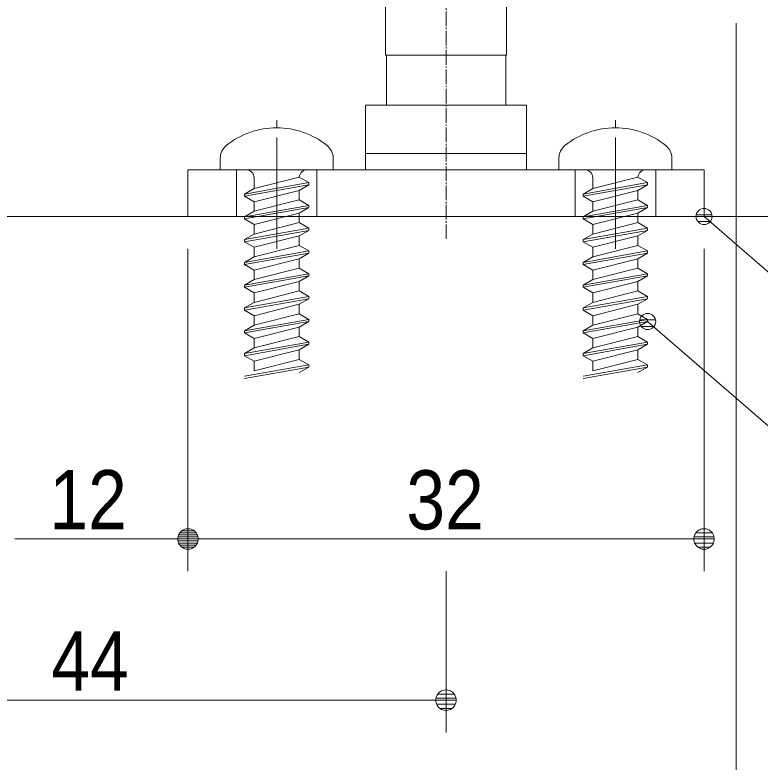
# Model space of a CAD drawing. Units: millimetres, scale not verified, with parts at other scales. Extents: x -6062 to 6062, y -3045 to 3045.
# Drawn here: x 1101.4 to 1563.4, y -2338.4 to -1875 of the extents above; entities that cross this region are included whole.
import ezdxf
from ezdxf.enums import TextEntityAlignment as Align

# ---------------------------------------------------------------- set-up
doc = ezdxf.new("R2010")
doc.units = ezdxf.units.MM
doc.header["$LTSCALE"] = 20
doc.linetypes.add('CHAIN2', pattern=[12, 9, -1, 1, -1])
for name, color, linetype, lineweight in [('0-0_2寸法-1', 7, 'Continuous', 9), ('0-1_0', 7, 'Continuous', 9), ('0-3_2寸法-3', 7, 'Continuous', 9), ('0-4_3一般', 7, 'Continuous', 9)]:
    doc.layers.add(name, color=color, linetype=linetype, lineweight=lineweight)
doc.styles.add('ＭＳ Ｐゴシック', font='')
doc.styles.get('ＭＳ Ｐゴシック').set_extended_font_data('MS PGothic')

# ---------------------------------------------------------------- blocks, each defined once
blk = doc.blocks.new('_Dot')
at = {"layer": '0-1_0'}
for p, q in [((-10, 0), (-20, 0)), ((9.78, 2), (-9.78, 2)), ((7.99, 6), (-7.99, 6)), ((9.16, -3.98), (-9.16, -3.98)), ((6, -7.98), (-6, -7.98))]:
    blk.add_line(p, q, dxfattribs=at)
for points in [[(10, 0), (9.92, 1.25), (9.69, 2.49), (9.3, 3.68), (8.76, 4.82), (8.09, 5.88), (7.29, 6.85), (6.37, 7.71), (5.36, 8.44), (4.26, 9.05), (3.09, 9.51), (1.87, 9.82), (0.63, 9.98), (-0.63, 9.98), (-1.87, 9.82), (-3.09, 9.51), (-4.26, 9.05), (-5.36, 8.44), (-6.37, 7.71), (-7.29, 6.85), (-8.09, 5.88), (-8.76, 4.82), (-9.3, 3.68), (-9.69, 2.49), (-9.92, 1.25), (-10, 0), (0, 0)], [(-10, 0), (-9.92, -1.25), (-9.69, -2.49), (-9.3, -3.68), (-8.76, -4.82), (-8.09, -5.88), (-7.29, -6.85), (-6.37, -7.71), (-5.36, -8.44), (-4.26, -9.05), (-3.09, -9.51), (-1.87, -9.82), (-0.63, -9.98), (0.63, -9.98), (1.87, -9.82), (3.09, -9.51), (4.26, -9.05), (5.36, -8.44), (6.37, -7.71), (7.29, -6.85), (8.09, -5.88), (8.76, -4.82), (9.3, -3.68), (9.69, -2.49), (9.92, -1.25), (10, 0), (0, 0)]]:
    blk.add_lwpolyline(points, close=True, dxfattribs=at)
blk = doc.blocks.new('グループ-58')
at = {"layer": '0-4_3一般'}
blk.add_line((43523.7, -40000), (73923.7, -40000), dxfattribs=at)
blk = doc.blocks.new('グループ-61')
at = {"layer": '0-4_3一般'}
for p, q in [((65223.7, -38900), (65223.7, -38803.3)), ((64523.7, -39420), (64523.7, -39275.5)), ((64843.7, -39420), (64523.7, -39420)), ((65603.7, -39420), (64843.7, -39420)), ((65503.7, -39510.7), (64943.7, -39652.1)), ((64943.7, -39652.1), (64943.7, -39520)), ((65504.1, -39511), (65503.7, -39510.7)), ((65623.7, -39580), (65504.1, -39511)), ((64823.7, -39748), (65623.7, -39606.7)), ((64943.7, -39652.1), (64823.7, -39721.3)), ((65623.7, -39606.7), (65503.7, -39675.9)), ((65623.7, -39580), (65623.7, -39606.7)), ((65503.7, -39793.4), (65503.7, -39675.9)), ((64943.7, -39934.7), (64943.7, -39817.3)), ((65623.7, -39862.7), (64823.7, -40004)), ((64943.7, -39934.7), (64823.7, -40004)), ((65623.7, -39862.7), (65623.7, -39889.3)), ((64823.7, -40004), (64823.7, -40030.7)), ((64823.7, -40030.7), (64943.7, -40099.9)), ((64943.7, -40099.9), (65503.7, -39958.6)), ((65503.7, -40076.1), (65503.7, -39958.6)), ((65503.7, -40076.1), (64943.7, -40217.4)), ((64943.7, -40217.4), (64943.7, -40099.9)), ((65623.7, -40145.3), (65503.7, -40076.1)), ((64823.7, -40313.3), (65623.7, -40172)), ((64943.7, -40217.4), (64823.7, -40286.7)), ((65623.7, -40172), (65503.7, -40241.3)), ((65623.7, -40145.3), (65623.7, -40172)), ((65503.7, -40358.7), (65503.7, -40241.3)), ((64943.7, -40500.1), (64943.7, -40382.6)), ((65623.7, -40428), (64823.7, -40569.3)), ((65623.7, -40428), (65623.7, -40454.7)), ((64943.7, -40500.1), (64823.7, -40569.3)), ((64823.7, -40569.3), (64823.7, -40596)), ((64943.7, -40665.3), (65503.7, -40523.9)), ((65503.7, -40641.4), (65503.7, -40523.9)), ((64823.7, -40596), (64943.7, -40665.3)), ((65503.7, -40641.4), (64943.7, -40782.7)), ((64943.7, -40782.7), (64943.7, -40665.3)), ((65623.7, -40710.7), (65503.7, -40641.4)), ((64823.7, -40878.7), (65623.7, -40737.3)), ((65623.7, -40737.3), (65503.7, -40806.6)), ((65623.7, -40710.7), (65623.7, -40737.3)), ((64943.7, -40782.7), (64823.7, -40852)), ((65503.7, -40924.1), (65503.7, -40806.6)), ((64943.7, -41065.4), (64943.7, -40947.9)), ((65623.7, -40993.3), (64823.7, -41134.7)), ((65623.7, -40993.3), (65623.7, -41020)), ((64943.7, -41065.4), (64823.7, -41134.7)), ((64823.7, -41134.7), (64823.7, -41161.3)), ((64943.7, -41230.6), (65503.7, -41089.3)), ((65503.7, -41206.7), (65503.7, -41089.3)), ((64823.7, -41161.3), (64943.7, -41230.6)), ((65623.7, -41276), (65503.7, -41206.7)), ((65623.7, -41276), (64823.7, -41417.3)), ((64823.7, -41444), (65623.7, -41302.7)), ((64823.7, -41444), (65623.7, -41302.7)), ((65623.7, -41302.7), (65503.7, -41371.9)), ((65623.7, -41302.7), (65503.7, -41371.9)), ((65623.7, -41302.7), (65503.7, -41371.9)), ((65623.7, -41276), (65623.7, -41302.7)), ((64943.7, -41348.1), (64823.7, -41417.3)), ((64823.7, -41417.3), (64823.7, -41444)), ((65503.7, -41489.4), (65503.7, -41371.9)), ((65503.7, -41489.4), (64943.7, -41630.7)), ((64943.7, -41630.7), (64943.7, -41513.3)), ((65623.7, -41558.7), (65503.7, -41489.4)), ((65623.7, -41558.7), (64823.7, -41700)), ((65623.7, -41585.3), (65503.7, -41654.6)), ((65623.7, -41585.3), (65503.7, -41654.6)), ((65623.7, -41585.3), (65503.7, -41654.6)), ((65623.7, -41558.7), (65623.7, -41585.3)), ((65623.7, -41558.7), (65623.7, -41585.3)), ((64943.7, -41630.7), (64823.7, -41700)), ((64823.7, -41700), (64823.7, -41726.7)), ((64943.7, -41795.9), (65503.7, -41654.6)), ((65503.7, -41772.1), (65503.7, -41654.6)), ((64823.7, -41726.7), (64943.7, -41795.9)), ((65503.7, -41772.1), (64943.7, -41913.4)), ((64943.7, -41913.4), (64943.7, -41795.9)), ((65623.7, -41841.3), (65503.7, -41772.1)), ((65623.7, -41841.3), (64823.7, -41982.7)), ((64823.7, -42009.3), (65623.7, -41868)), ((65623.7, -41868), (65503.7, -41937.3)), ((65623.7, -41841.3), (65623.7, -41868))]:
    blk.add_line(p, q, dxfattribs=at)
for points in [[(65923.7, -39275.5), (65923.7, -39420), (65603.7, -39420)], [(65623.7, -39580), (64823.7, -39721.3), (64823.7, -39748)], [(64823.7, -39748), (64943.7, -39817.3), (65503.7, -39675.9)], [(65623.7, -39862.7), (65503.7, -39793.4), (64943.7, -39934.7)], [(64823.7, -40030.7), (65623.7, -39889.3), (65503.7, -39958.6)], [(65623.7, -40145.3), (64823.7, -40286.7), (64823.7, -40313.3)], [(64823.7, -40313.3), (64943.7, -40382.6), (65503.7, -40241.3)], [(65623.7, -40428), (65503.7, -40358.7), (64943.7, -40500.1)], [(64823.7, -40596), (65623.7, -40454.7), (65503.7, -40523.9)], [(65623.7, -40710.7), (64823.7, -40852), (64823.7, -40878.7)], [(64823.7, -40878.7), (64943.7, -40947.9), (65503.7, -40806.6)], [(65623.7, -40993.3), (65503.7, -40924.1), (64943.7, -41065.4)], [(64823.7, -41161.3), (65623.7, -41020), (65503.7, -41089.3)], [(65503.7, -41206.7), (64943.7, -41348.1), (64943.7, -41230.6)], [(64823.7, -41444), (64943.7, -41513.3), (65503.7, -41371.9)], [(64823.7, -41726.7), (65623.7, -41585.3), (65503.7, -41654.6)], [(64823.7, -41726.7), (65623.7, -41585.3), (65503.7, -41654.6)], [(65623.7, -41558.7), (65623.7, -41585.3), (65503.7, -41654.6)]]:
    blk.add_lwpolyline(points, dxfattribs=at)
for centre, radius, start, end in [((65223.7, -39900), 1000, 90, 109.34109), ((65223.7, -39900), 1000, 70.65891, 90), ((65223.7, -39900), 1000, 109.34109, 128.68219), ((65223.7, -39900), 1000, 51.31781, 70.65891), ((64723.7, -39275.5), 200, 154.34109, 180), ((64723.7, -39275.5), 200, 128.68219, 154.34109), ((65723.7, -39275.5), 200, 25.65891, 51.31781), ((65723.7, -39275.5), 200, 0, 25.65891), ((64843.7, -39520), 100, 45, 90), ((64843.7, -39520), 100, 0, 45), ((65603.7, -39520), 100, 132.40515, 174.8103), ((65603.7, -39520), 100, 90, 132.40515)]:
    blk.add_arc(centre, radius, start, end, dxfattribs=at)
blk = doc.blocks.new('グループ-62')
at = {"layer": '0-4_3一般'}
for p, q in [((61023.7, -38900), (61023.7, -38803.3)), ((60323.7, -39420), (60323.7, -39275.5)), ((61723.7, -39275.5), (61723.7, -39420)), ((61723.7, -39420), (61403.7, -39420)), ((61303.7, -39510.7), (60743.7, -39652.1)), ((60743.7, -39652.1), (60743.7, -39520)), ((61304.1, -39511), (61303.7, -39510.7)), ((61423.7, -39580), (61304.1, -39511)), ((61423.7, -39580), (60623.7, -39721.3)), ((60743.7, -39652.1), (60623.7, -39721.3)), ((61423.7, -39580), (61423.7, -39606.7)), ((60623.7, -39721.3), (60623.7, -39748)), ((60623.7, -39748), (60743.7, -39817.3)), ((60743.7, -39817.3), (61303.7, -39675.9)), ((61303.7, -39793.4), (61303.7, -39675.9)), ((61303.7, -39793.4), (60743.7, -39934.7)), ((60743.7, -39934.7), (60743.7, -39817.3)), ((61423.7, -39862.7), (61303.7, -39793.4)), ((60623.7, -40030.7), (61423.7, -39889.3)), ((60743.7, -39934.7), (60623.7, -40004)), ((61423.7, -39889.3), (61303.7, -39958.6)), ((61423.7, -39862.7), (61423.7, -39889.3)), ((61303.7, -40076.1), (61303.7, -39958.6)), ((60743.7, -40217.4), (60743.7, -40099.9)), ((61423.7, -40145.3), (60623.7, -40286.7)), ((60743.7, -40217.4), (60623.7, -40286.7)), ((61423.7, -40145.3), (61423.7, -40172)), ((60623.7, -40286.7), (60623.7, -40313.3)), ((60623.7, -40313.3), (60743.7, -40382.6)), ((60743.7, -40382.6), (61303.7, -40241.3)), ((61303.7, -40358.7), (61303.7, -40241.3)), ((61303.7, -40358.7), (60743.7, -40500.1)), ((60743.7, -40500.1), (60743.7, -40382.6)), ((61423.7, -40428), (61303.7, -40358.7)), ((60623.7, -40596), (61423.7, -40454.7)), ((61423.7, -40454.7), (61303.7, -40523.9)), ((61423.7, -40428), (61423.7, -40454.7)), ((60743.7, -40500.1), (60623.7, -40569.3)), ((61303.7, -40641.4), (61303.7, -40523.9)), ((60743.7, -40782.7), (60743.7, -40665.3)), ((61423.7, -40710.7), (60623.7, -40852)), ((61423.7, -40710.7), (61423.7, -40737.3)), ((60743.7, -40782.7), (60623.7, -40852)), ((60623.7, -40852), (60623.7, -40878.7)), ((60743.7, -40947.9), (61303.7, -40806.6)), ((61303.7, -40924.1), (61303.7, -40806.6)), ((60623.7, -40878.7), (60743.7, -40947.9)), ((61303.7, -40924.1), (60743.7, -41065.4)), ((60743.7, -41065.4), (60743.7, -40947.9)), ((61423.7, -40993.3), (61303.7, -40924.1)), ((60623.7, -41161.3), (61423.7, -41020)), ((61423.7, -41020), (61303.7, -41089.3)), ((61423.7, -40993.3), (61423.7, -41020)), ((60743.7, -41065.4), (60623.7, -41134.7)), ((61303.7, -41206.7), (61303.7, -41089.3)), ((61303.7, -41206.7), (60743.7, -41348.1)), ((60743.7, -41348.1), (60743.7, -41230.6)), ((61423.7, -41276), (61303.7, -41206.7)), ((61423.7, -41276), (60623.7, -41417.3)), ((61423.7, -41302.7), (61303.7, -41371.9)), ((61423.7, -41276), (61423.7, -41302.7)), ((60743.7, -41348.1), (60623.7, -41417.3)), ((60743.7, -41513.3), (61303.7, -41371.9)), ((61303.7, -41489.4), (61303.7, -41371.9)), ((60623.7, -41444), (60743.7, -41513.3)), ((61423.7, -41558.7), (61303.7, -41489.4)), ((60623.7, -41726.7), (61423.7, -41585.3)), ((60623.7, -41726.7), (61423.7, -41585.3)), ((61423.7, -41585.3), (61303.7, -41654.6)), ((61423.7, -41585.3), (61303.7, -41654.6)), ((61423.7, -41585.3), (61303.7, -41654.6)), ((61423.7, -41585.3), (61303.7, -41654.6)), ((61423.7, -41585.3), (61303.7, -41654.6)), ((61423.7, -41585.3), (61303.7, -41654.6)), ((61423.7, -41558.7), (61423.7, -41585.3)), ((61423.7, -41558.7), (61423.7, -41585.3)), ((61423.7, -41558.7), (61423.7, -41585.3)), ((60743.7, -41630.7), (60623.7, -41700)), ((61303.7, -41772.1), (61303.7, -41654.6)), ((61423.7, -41841.3), (60623.7, -41982.7)), ((61423.7, -41841.3), (61423.7, -41868))]:
    blk.add_line(p, q, dxfattribs=at)
for points in [[(61403.7, -39420), (60643.7, -39420), (60323.7, -39420)], [(60623.7, -39748), (61423.7, -39606.7), (61303.7, -39675.9)], [(61423.7, -39862.7), (60623.7, -40004), (60623.7, -40030.7)], [(60623.7, -40030.7), (60743.7, -40099.9), (61303.7, -39958.6)], [(61423.7, -40145.3), (61303.7, -40076.1), (60743.7, -40217.4)], [(60623.7, -40313.3), (61423.7, -40172), (61303.7, -40241.3)], [(61423.7, -40428), (60623.7, -40569.3), (60623.7, -40596)], [(60623.7, -40596), (60743.7, -40665.3), (61303.7, -40523.9)], [(61423.7, -40710.7), (61303.7, -40641.4), (60743.7, -40782.7)], [(60623.7, -40878.7), (61423.7, -40737.3), (61303.7, -40806.6)], [(61423.7, -40993.3), (60623.7, -41134.7), (60623.7, -41161.3)], [(60623.7, -41161.3), (60743.7, -41230.6), (61303.7, -41089.3)], [(60623.7, -41444), (61423.7, -41302.7), (61303.7, -41371.9)], [(60623.7, -41417.3), (60623.7, -41444), (61423.7, -41302.7), (61303.7, -41371.9)], [(61303.7, -41489.4), (60743.7, -41630.7), (60743.7, -41513.3)], [(61423.7, -41558.7), (60623.7, -41700), (60623.7, -41726.7)], [(60623.7, -41726.7), (60743.7, -41795.9), (61303.7, -41654.6)], [(61423.7, -41841.3), (61303.7, -41772.1), (60743.7, -41913.4), (60743.7, -41795.9)], [(60623.7, -42009.3), (61423.7, -41868), (61303.7, -41937.3)]]:
    blk.add_lwpolyline(points, dxfattribs=at)
for centre, radius, start, end in [((61023.7, -39900), 1000, 90, 109.34109), ((61023.7, -39900), 1000, 70.65891, 90), ((61023.7, -39900), 1000, 109.34109, 128.68219), ((61023.7, -39900), 1000, 51.31781, 70.65891), ((60523.7, -39275.5), 200, 154.34109, 180), ((60523.7, -39275.5), 200, 128.68219, 154.34109), ((61523.7, -39275.5), 200, 25.65891, 51.31781), ((61523.7, -39275.5), 200, 0, 25.65891), ((60643.7, -39520), 100, 45, 90), ((60643.7, -39520), 100, 0, 45), ((61403.7, -39520), 100, 132.40515, 174.8103), ((61403.7, -39520), 100, 90, 132.40515)]:
    blk.add_arc(centre, radius, start, end, dxfattribs=at)
blk = doc.blocks.new('グループ-64')
at = {"layer": '0-4_3一般', "linetype": 'CHAIN2'}
blk.add_line((63123.7, -40277.5), (63123.7, -30158.5), dxfattribs=at)
at = {"layer": '0-4_3一般'}
for p, q in [((62383.7, -38000), (62383.7, -38620)), ((63863.7, -38000), (62383.7, -38000)), ((63863.7, -38000), (63863.7, -38620)), ((62123.7, -38620), (62723.7, -38620)), ((62123.7, -39220), (62123.7, -38620)), ((62723.7, -38620), (63523.7, -38620)), ((63523.7, -38620), (64123.7, -38620)), ((64123.7, -39220), (64123.7, -38620)), ((64123.7, -39220), (62123.7, -39220))]:
    blk.add_line(p, q, dxfattribs=at)
blk = doc.blocks.new('グループ-65')
at = {"layer": '0-4_3一般'}
for p, q in [((63773.7, -35500), (62473.7, -35500)), ((62373.7, -35600), (62373.7, -38000)), ((63873.7, -38000), (63873.7, -35600)), ((62373.7, -38000), (63873.7, -38000))]:
    blk.add_line(p, q, dxfattribs=at)
for centre, start, end in [((62473.7, -35600), 135, 180), ((62473.7, -35600), 90, 135), ((63773.7, -35600), 45, 90), ((63773.7, -35600), 0, 45)]:
    blk.add_arc(centre, 100, start, end, dxfattribs=at)
blk = doc.blocks.new('グループ-66')
at = {"layer": '0-4_3一般'}
for p, q in [((61023.7, -40400), (61023.7, -39020)), ((65223.7, -40400), (65223.7, -39020)), ((60523.7, -40000), (60523.7, -39420)), ((61523.7, -39420), (61523.7, -40000)), ((64723.7, -40000), (64723.7, -39420)), ((65723.7, -39420), (65723.7, -40000))]:
    blk.add_line(p, q, dxfattribs=at)
blk.add_lwpolyline([(64123.7, -39420), (64123.7, -39220), (62123.7, -39220), (62123.7, -39420)], dxfattribs=at)
blk.add_lwpolyline([(66323.7, -40000), (59923.7, -40000), (59923.7, -39420), (66323.7, -39420)], close=True, dxfattribs=at)
for name in ['グループ-64', 'グループ-65']:
    blk.add_blockref(name, (0, 0), dxfattribs=at)
blk = doc.blocks.new('グループ-91')
at = {"layer": '0-4_3一般'}
for name in ['グループ-66', 'グループ-62', 'グループ-61']:
    blk.add_blockref(name, (0, 0), dxfattribs=at)
blk = doc.blocks.new('グループ-92')
at = {"layer": '0-4_3一般'}
for name in ['グループ-91', 'グループ-58']:
    blk.add_blockref(name, (0, 0), dxfattribs=at)

msp = doc.modelspace()

# ---------------------------------------------------------------- linework, layer by layer
at = {"layer": '0-0_2寸法-1'}
for p, q in [((1548.68, -1880), (1548.68, -2420)), ((1208.68, -2020), (1208.68, -2220)), ((1208.68, -2020), (1208.68, -2220)), ((1528.68, -2020), (1528.68, -2220)), ((1101.4, -2200), (1195.97, -2200)), ((1515.97, -2200), (1221.4, -2200)), ((1368.68, -2220), (1368.68, -2320)), ((1355.97, -2300), (941.4, -2300))]:
    msp.add_line(p, q, dxfattribs=at)
at = {"layer": '0-3_2寸法-3'}
for p, q in [((1528.86, -1995.01), (1528.5, -1995.01)), ((1528.86, -1995.01), (1528.5, -1995.01)), ((1533.58, -1999.01), (1523.79, -1999.01)), ((1532.68, -2003.01), (1524.69, -2003.01)), ((1493.86, -2060.14), (1493.5, -2060.14)), ((1493.86, -2060.14), (1493.5, -2060.14)), ((1498.58, -2064.14), (1488.79, -2064.14)), ((1497.68, -2068.14), (1489.69, -2068.14))]:
    msp.add_line(p, q, dxfattribs=at)
for points in [[(1528.68, -2000), (1644.15, -2100), (1960.17, -2100)], [(1493.68, -2065.13), (1649.41, -2200), (1935.72, -2200)]]:
    msp.add_lwpolyline(points, dxfattribs=at)
for centre in [(1528.68, -2000), (1528.68, -2000), (1493.68, -2065.13), (1493.68, -2065.13)]:
    msp.add_circle(centre, 5.01, dxfattribs=at)

# ---------------------------------------------------------------- block references
at = {"layer": '0-0_2寸法-1', "xscale": 0.6356201, "yscale": 0.6356201}
for p in [(1208.68, -2200), (1528.68, -2200), (1368.68, -2300)]:
    msp.add_blockref('_Dot', p, dxfattribs=at)
at = {"layer": '0-0_2寸法-1', "xscale": 0.6356201, "yscale": 0.6356201, "rotation": 180}
msp.add_blockref('_Dot', (1208.68, -2200), dxfattribs=at)
at = {"layer": '0-4_3一般', "xscale": 0.05, "yscale": 0.05}
msp.add_blockref('グループ-92', (-1787.5, 0), dxfattribs=at)

# ---------------------------------------------------------------- texts
at = {"layer": '0-0_2寸法-1', "style": 'ＭＳ Ｐゴシック', "width": 0.9}
for s, p in [('12', (1122.76, -2204.96)), ('32', (1344.09, -2205.06)), ('44', (1123.99, -2305.06))]:
    msp.add_text(s, height=36.66, dxfattribs=at).set_placement(p, align=Align.BOTTOM_LEFT)

doc.saveas('drawing.dxf')
